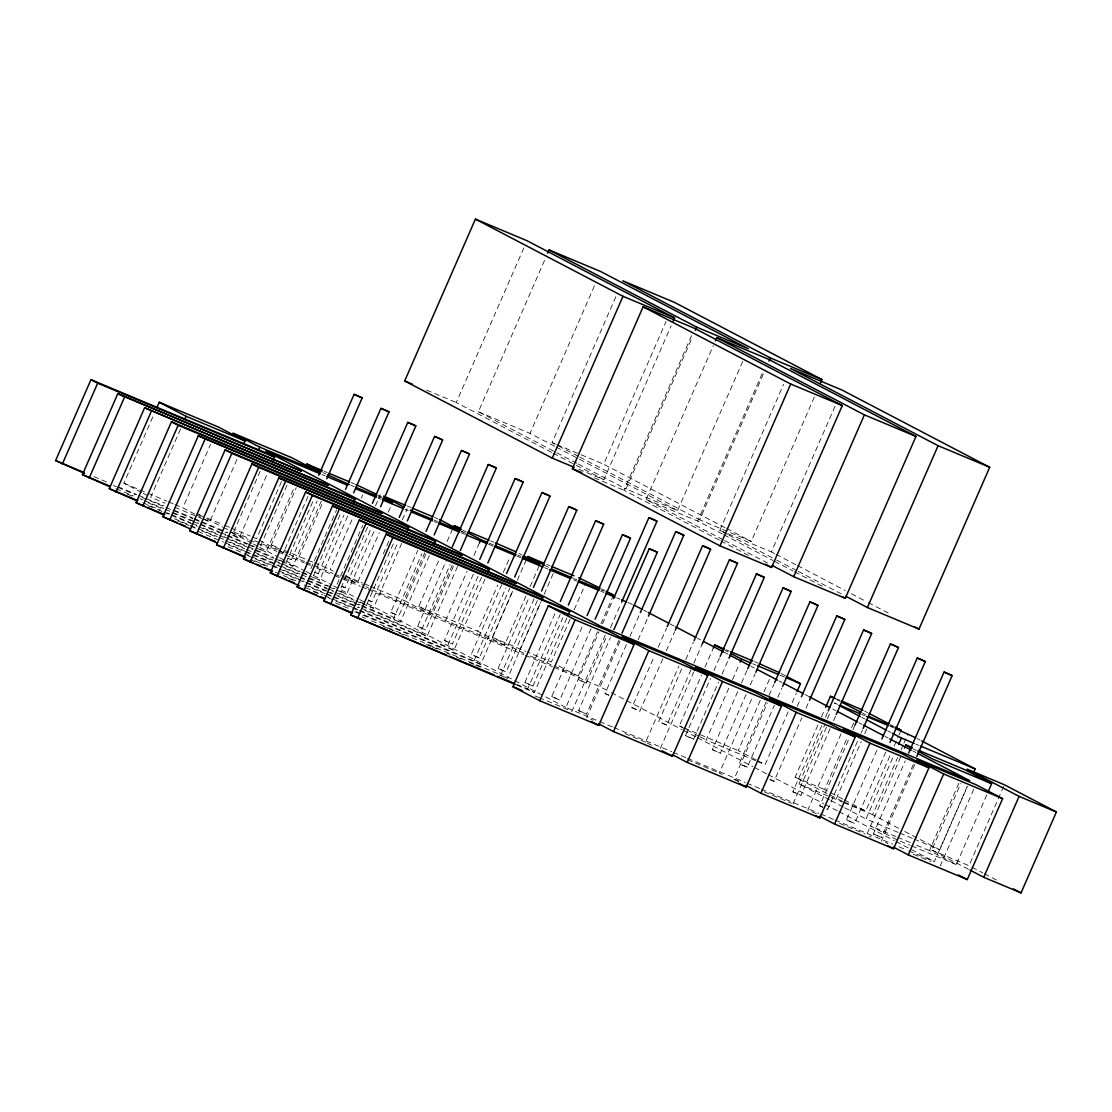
<?xml version="1.0" encoding="UTF-8"?>
<svg xmlns="http://www.w3.org/2000/svg" width="1112" height="1112" viewBox="0 0 1112 1112"><rect width="100%" height="100%" fill="white"/><g stroke="black" fill="none" stroke-linecap="round" stroke-linejoin="round"><path stroke-width="0.75" stroke-dasharray="5 3.75" d="M141.766 492.546L123.877 483.192L153.678 414.957M180.519 428.996L150.704 497.231L165.049 503.222M194.767 514.091L182.841 507.864L210.557 444.383M203.287 519.221L209.668 521.889L237.398 458.422M260.208 471.127L232.491 534.594L239.191 538.111L266.922 474.643M281.489 481.565L256.538 538.694L251.757 536.693M287.049 485.166L259.318 548.633L266.032 552.15L293.749 488.668M287.674 553.428L271.272 544.852L296.237 487.737M254.69 540.724L283.365 552.72L308.33 495.604M321.285 501.123L292.859 566.175L286.145 562.672L313.876 499.205M291.469 559.683L317.128 500.998M304.479 561.56L298.113 558.891L322.369 503.361M310.915 568.621L336.561 509.908M340.022 514.828L312.986 576.711L319.7 580.214L348.112 515.162M318.268 573.695L343.955 515.037M333.225 571.082L330.236 569.525L352.421 518.748M361.428 498.12L362.818 494.951M337.047 584.245L362.693 525.531M375.481 505.877L380.332 494.77M367.544 527.269L339.813 590.736L346.527 594.253L374.952 529.201M341.968 586.232L345.109 587.775L371.491 527.477M334.768 574.223L357.077 583.564L379.262 532.787M388.269 512.159L392.425 502.638M383.292 553.845L389.534 539.57M402.308 519.916L407.173 508.809M401.779 543.226L373.354 608.292L366.654 604.775L394.385 541.308M551.608 452.389L456.281 402.53L524.225 247.031M368.225 600.007L371.964 601.8L398.318 541.516M425.854 553.957L398.819 615.839L394.76 614.241L390.729 612.323L417.751 550.426M576.78 463.245L478.396 411.787L545.644 257.873M429.301 555.68L400.195 622.317L393.481 618.814L421.907 553.762M452.264 565.202L430.775 614.394L403.934 600.355L424.742 552.761M525.962 596.032L504.473 645.224L445.509 620.565L418.682 606.526L439.476 558.919M447.107 541.475L453.348 527.185M453.376 566.411L425.646 629.878L417.639 626.417L445.968 561.296M457.532 566.536L427.022 636.356L420.322 632.853L450.124 564.618M445.509 620.565L466.998 571.373M473.934 555.5L479.48 542.809M554.582 446.232L529.993 433.374L595.156 284.213M481.593 577.281L452.473 643.917L448.428 642.305L444.397 640.401L473.503 573.736M485.054 578.991L453.863 650.395L447.149 646.878L478.341 575.474M578.24 456.295L552.094 442.618L615.881 296.64M504.473 645.224L477.646 631.185L497.745 585.176M503.291 572.485L510.227 556.612M501.72 584.606L471.21 654.412L479.3 657.943L509.81 588.137M512.576 591.431L480.69 664.42L473.99 660.917L505.877 587.928M524.002 653.397L492.38 637.357L513.174 589.763M517.344 580.242L527.046 558.015M530.132 586.524L539.139 565.897M498.051 668.451L529.242 597.047M534.094 598.784L500.817 674.956L507.531 678.459L540.807 602.301M537.346 600.591L506.141 671.982L498.093 668.451L506.141 671.968M519.221 651.396L540.71 602.204M544.171 594.267L553.178 573.639M725.135 527.727L603.691 464.204L666.074 321.396M578.852 469.264L603.872 479.731L671.106 325.816M524.975 682.49L532.94 686.021L524.892 682.504L556.069 611.086M566.939 617.924L534.358 692.498L527.644 688.981L560.226 614.408M532.982 686.021L562.783 617.799M719.311 540.112L623.999 490.253L691.928 334.754M742.733 361.414L677.569 510.561L625.986 488.974L692.526 336.658M570.067 619.189L551.343 662.029L527.435 652.021M574.223 609.668L586.01 582.688M591 628.655L559.809 700.06L555.764 698.447L551.719 696.543L582.91 625.125M722.967 539.709L646.1 499.51L713.348 345.596M554.276 666.06L578.184 676.054L597.589 631.63M601.05 623.693L612.837 596.727M612.337 726.873L565.869 707.44L598.993 631.908M602.454 623.971L612.851 600.174M605.192 635.202L571.915 711.374L541.641 698.697M586.191 682.963L578.198 679.515L586.246 683.046L607.082 635.438M610.544 627.502L620.955 603.705M619.064 640.151L586.483 714.071L578.56 710.582L610.432 637.565M619.926 641.374L586.663 717.532L593.03 720.201M608.778 695.334L605.039 693.554L626.515 644.348M629.976 636.411L639.678 614.199M638.079 639.956L647.782 617.744M722.3 533.955L697.697 521.083L762.86 371.936M814.359 397.012L751.267 541.391L699.684 519.818L764.152 372.242M662.835 658.749L639.859 711.096L631.866 707.593L654.037 656.803M658.193 647.281L666.519 628.238M666.297 650.812L674.609 631.769M727.498 534.358L719.812 530.341L783.585 384.363M651.576 745.318L645.613 742.204L678.89 666.046M666.783 725.149L658.693 721.632L682.254 667.659M685.729 659.722L693.346 642.277M691.052 669.605L666.783 725.149L658.735 721.605M693.818 663.266L702.145 644.223M660.361 748.376L693.638 672.204M685.284 729.055L679.321 725.927L701.505 675.151M704.966 667.228L713.292 648.185M685.52 735.644L710.485 678.528M713.946 670.592L719.492 657.901M774.48 553.526L771.394 551.927L835.182 405.95M693.527 739.105L685.534 735.657L693.582 739.188L718.574 682.059M722.049 674.122L728.972 658.262M755.562 760.636L706.162 739.966L729.722 686.021M732.502 679.668L739.424 663.808M746.096 694.5L720.451 753.213L716.406 751.601L712.361 749.697L738.007 690.969M741.468 683.032L747.014 670.341M750.266 684.992L755.117 673.872M722.3 774.591L719.325 773.035L752.602 696.876M756.174 759.955L738.285 750.6L760.469 699.823M763.93 691.886L770.171 677.611M766.224 701.839L739.188 763.722L747.278 767.252L774.327 705.369M769.004 695.486L773.855 684.38M738.535 781.541L734.059 779.206L767.336 703.048M777.788 697.433L781.944 687.911M757.147 761.303L765.112 764.639L788.686 710.679M792.147 702.756L796.317 693.235M797.221 706.356L800.682 698.419M770.074 779.359L774.105 781.263L801.849 717.81M806.005 708.302L808.785 701.95M842.479 801.363L795.108 777.232L817.987 724.871M821.448 716.934L824.909 708.997M830.066 728.68L800.96 795.316L796.901 793.718L792.87 791.8L821.976 725.149M825.438 717.212L827.523 712.444M829.455 799.82L798.958 783.877L824.604 725.163M827.384 718.825L830.845 710.888M793.023 803.865L827.689 724.537M833.541 720.743L835.612 715.989M841.033 733.878L807.757 810.036L818.918 814.707M842.882 799.139L824.59 789.562L847.469 737.2M851.625 727.679L853.696 722.925M822.866 807.368L819.697 805.839L849.498 737.59M852.96 729.667L855.045 724.899M826.981 809.091L827.745 809.355L858.283 739.536M861.063 733.197L862.453 730.014M836.266 798.763L861.216 741.634M864.691 733.712L867.457 727.359M885.819 751.99L854.614 823.394L850.569 821.782L846.538 819.878L877.716 748.459M844.022 802.002L865.748 811.093L890.003 755.562M894.173 746.041L898.329 736.519M899.024 734.935L901.095 730.167M898.093 832.374L866.039 818.96L893.77 755.493M898.579 828.273L872.656 814.707L897.62 757.592M901.081 749.655L903.166 744.901M903.861 743.302L908.017 733.781M900.692 756.952L866.721 834.709L871.196 837.044M913.341 764.444L881.455 837.433L877.396 835.821L873.365 833.903L905.237 760.9M914.745 764.708L881.468 840.867L887.835 843.535M986.789 794.802L956.278 864.622L929.451 850.583L959.253 782.361M968.441 869.278L931.717 850.068L960.824 783.432M908.74 850.875L934.386 861.605L966.967 787.032M914.106 839.073L939.737 849.804L967.468 786.337M973.695 789.381L940.432 865.539L943.407 867.096M1003.677 786.337L969.011 865.678L931.717 850.068M390.729 612.309L398.805 615.826M417.556 626.334L425.632 629.865M444.397 640.373L452.473 643.904M479.3 657.957L471.252 654.454M605.039 693.527L608.792 695.028M551.719 696.515L559.809 700.046M631.866 707.566L639.942 711.096M578.56 710.554L586.636 714.071M712.361 749.669L720.451 753.199M792.87 791.786L800.946 795.302M819.697 805.811L822.88 807.062M846.538 819.85L854.614 823.38M873.365 833.889L881.441 837.405M371.936 601.814L368.211 600.327M747.25 767.252L739.202 763.736M774.021 781.277L770.06 779.679M345.054 587.761L341.954 586.538M426.577 390.103L456.281 402.53M478.396 411.787L529.993 433.374M552.094 442.618L555.222 443.924M556.792 444.578L603.691 464.204M594.294 477.826L623.999 490.253M646.1 499.51L697.697 521.083M719.812 530.341L771.394 551.927M324.162 471.266L327.345 472.6M351.253 482.608L354.436 483.928M407.423 506.099L410.606 507.433M434.514 517.441L437.697 518.762M490.684 540.932L493.881 542.267M546.854 564.437L550.051 565.772M350.989 485.305L354.186 486.639M378.08 496.633L381.277 497.967M434.264 520.138L437.447 521.472M461.341 531.466L466.123 533.468L461.661 531.133M488.835 542.976L493.617 544.977M517.525 554.971L520.708 556.306M573.695 578.476L576.878 579.811M600.786 589.805L603.969 591.139M321.882 474.532L325.093 475.866M377.969 497.995L381.166 499.33M405.199 509.393L408.41 510.728M434.041 521.458L437.252 522.793M461.285 532.843L464.482 534.191M488.515 544.241L493.325 546.256M517.358 556.306L520.555 557.654M544.588 567.704L547.799 569.038M573.431 579.769L576.641 581.103M600.675 591.167L603.872 592.501M616.701 597.867L619.898 599.201M627.905 602.551L632.714 604.567M725.83 649.672L729.013 651.006M754.52 661.668L757.703 663.002M752.671 663.711L755.854 665.045M779.748 675.04L784.53 677.041M836.669 698.906L839.768 700.199M890.239 725.622L893.339 726.928M837.517 704.299L834.32 702.951L837.364 704.549M861.55 714.349L864.761 715.683M890.392 726.414L893.589 727.748M915.815 744.081L919.026 745.415M123.877 483.192L138.222 489.197M139.806 489.864L166.897 501.192M168.496 501.859L173.277 503.861M174.862 504.528L182.841 507.864M197.575 514.022L200.758 515.356M207.138 518.025L223.067 524.697M224.666 525.364L229.447 527.352M231.046 528.019L250.158 536.026M271.272 544.852L277.652 547.521M284.019 550.19L306.342 559.531M307.927 560.198L312.708 562.185M314.307 562.853L330.236 569.525M344.984 575.696L362.512 583.022M364.097 583.689L368.878 585.69M370.477 586.358L403.934 600.355M418.682 606.526L477.646 631.185M492.38 637.357L525.851 651.354M174.612 507.225L201.703 518.553M224.402 528.061L227.599 529.395M233.965 532.064L248.31 538.055M306.078 562.227L312.458 564.896M314.043 565.563L333.169 573.556M371.811 589.721L430.775 614.394M530.368 656.066L552.678 665.393M230.448 531.995L248.073 539.362M249.686 540.043L256.094 542.725M257.692 543.393L276.916 551.427M278.514 552.108L283.324 554.11M284.936 554.791L304.16 562.825M305.758 563.492L310.568 565.508M316.976 568.19L333.002 574.89M334.601 575.557L360.232 586.288M361.831 586.955L366.64 588.971M368.239 589.638L523.655 654.662M525.267 655.329L552.497 666.727M554.11 667.395L598.965 686.16L609.737 691.789M93.839 476.603L108.184 482.594M117.747 486.597L136.873 494.604M138.472 495.271L163.964 505.932M173.528 509.935L192.64 517.928M194.239 518.595L227.71 532.606M113.299 485.444L116.496 486.778M118.081 487.445L135.608 494.77M141.988 497.439L164.298 506.78M165.896 507.447L192.974 518.776M194.572 519.443L199.354 521.445M200.952 522.112L226.445 532.773M232.825 535.442L239.191 538.111M115.898 488.641L133.426 495.966M139.806 498.635L142.989 499.969M144.588 500.636L163.7 508.629M165.299 509.296L198.756 523.307M200.355 523.974L219.481 531.967M221.079 532.634L225.847 534.636M227.446 535.303L254.537 546.631M127.394 494.145L132.161 496.147M148.104 502.805L162.449 508.809M172.012 512.813L191.125 520.805M192.724 521.472L226.181 535.484M227.779 536.137L246.906 544.143M248.504 544.81L266.032 552.15M679.321 725.927L682.504 727.262M684.102 727.929L738.285 750.6M142.725 502.666L160.267 510.005M166.633 512.674L169.816 514.008M171.415 514.675L190.541 522.668M192.126 523.335L196.907 525.337M203.287 528.005L217.632 534.01M223.998 536.665L273.399 557.334M279.779 560.003L286.145 562.672M147.84 505.515L155.819 508.851M157.404 509.518L162.185 511.506M163.784 512.173L197.241 526.184M198.84 526.852L217.966 534.844M219.55 535.511L253.022 549.509M254.62 550.176L273.733 558.182M275.331 558.849L280.113 560.851M281.711 561.518L292.859 566.175M795.108 777.232L824.59 789.562M174.348 518.706L188.692 524.711M190.277 525.378L196.657 528.033M198.242 528.7L217.368 536.707M218.967 537.374L223.748 539.376M230.114 542.044L244.459 548.035M254.022 552.038L273.149 560.045M274.733 560.712L300.24 571.373M301.825 572.041L308.205 574.709M177.864 520.875L189.026 525.545M190.611 526.212L195.392 528.214M201.772 530.883L216.117 536.887M225.666 540.877L244.793 548.883M246.391 549.55L251.173 551.552M257.539 554.221L271.884 560.212M278.264 562.88L300.574 572.207M302.158 572.875L319.7 580.214M197.992 531.411L223.484 542.072M225.083 542.739L244.209 550.746M245.794 551.413L279.265 565.41M280.849 566.077L299.976 574.07M301.574 574.737L335.032 588.735M228.599 544.922L250.909 554.249M252.507 554.916L298.725 574.251M308.274 578.254L327.401 586.246M328.999 586.914L346.527 594.253M798.958 783.877L842.215 801.974M843.827 802.642L872.656 814.707M228.016 546.77L250.325 556.111M251.91 556.778L271.036 564.771M272.635 565.438L277.416 567.44M283.782 570.108L298.127 576.113M299.726 576.78L326.817 588.109M328.401 588.776L333.183 590.778M339.563 593.447L353.908 599.438M360.274 602.106L366.654 604.775M247.462 555.625L277.75 568.288M279.334 568.955L298.461 576.947M300.059 577.615L333.517 591.612M335.115 592.279L354.241 600.285M355.826 600.953L360.608 602.954M362.206 603.621L373.354 608.292M254.843 560.809L269.187 566.814M278.751 570.817L304.243 581.479M305.842 582.146L332.933 593.474M334.517 594.142L360.024 604.817M361.608 605.484L393.481 618.814M250.395 559.656L258.359 562.992M259.958 563.659L267.922 566.981M282.267 572.986L304.577 582.327M306.175 582.98L325.302 590.986M326.886 591.653L331.668 593.655M338.048 596.324L360.357 605.651M361.942 606.318L400.195 622.317M899.691 833.041L912.507 838.406M275.303 572.18L296.014 580.853M308.775 586.177L324.704 592.849M326.302 593.516L359.76 607.513M361.358 608.181L420.322 632.853M288.383 578.351L294.763 581.02M304.327 585.023L325.038 593.683M326.636 594.35L331.418 596.352M333.002 597.019L358.509 607.694M364.875 610.349L427.022 636.356M305.327 587.553L322.855 594.878M324.454 595.545L330.82 598.214M332.418 598.881L351.531 606.888M353.13 607.555L357.911 609.543M359.51 610.21L447.149 646.878M313.626 591.723L321.59 595.059M327.97 597.728L358.245 610.391M359.843 611.058L453.863 650.395M895.98 836.585L870.487 825.924L897.328 839.963L910.075 845.287M897.579 837.253L910.325 842.59M916.705 845.259L929.451 850.583M335.351 602.912L349.682 608.917M356.062 611.586L473.99 660.917M354.797 611.753L480.69 664.42M911.659 845.954L956.278 864.622M362.178 616.952L365.361 618.286M371.742 620.955L499.218 674.289M383.223 626.459L388.005 628.461M389.603 629.128L397.568 632.464M399.166 633.131L403.948 635.133M426.257 644.46L431.039 646.461M432.624 647.128L440.602 650.464M446.968 653.133L450.151 654.468M456.532 657.122L461.313 659.124M469.278 662.46L474.059 664.462M475.658 665.129L483.623 668.465M499.552 675.123L507.531 678.459M516.496 684.325L527.644 688.981M516.83 685.159L534.358 692.498M613.935 727.54L671.62 751.67M673.219 752.351L686.034 757.703M687.633 758.384L745.318 782.514M746.916 783.182L759.732 788.547M761.345 789.214L819.016 813.345M820.628 814.012L833.444 819.377M835.042 820.044L892.727 844.175M899.135 846.857L907.142 850.207M535.261 696.042L540.043 698.03M624.902 733.531L645.613 742.204M687.452 759.704L719.325 773.035M734.059 779.206L742.024 782.542M764.333 791.869L791.424 803.198M839.629 823.366L865.136 834.042M913.341 854.211L930.869 861.536M287.716 558.224L291.441 559.67L287.73 557.904M314.265 572.124L318.143 573.625L314.265 571.818M826.981 808.91L827.689 809.286M726.678 528.534L751.267 541.391M776.009 554.332L795.997 564.785M797.54 565.591L845.189 590.514M851.333 593.738L866.707 601.773M868.25 602.579L891.31 614.644M579.769 457.088L699.684 519.818M729.027 535.164L775.147 559.294M776.69 560.087L796.678 570.539M798.207 571.346L841.256 593.864M556.125 447.038L677.569 510.561M723.829 534.761L773.021 560.49M774.564 561.296L793.009 570.942M794.552 571.749L825.299 587.831M578.323 464.051L625.986 488.974M724.51 540.515L767.558 563.033M553.137 453.196L603.872 479.731M720.84 540.918L750.058 556.195M864.51 711.041L867.568 712.625M890.434 724.593L893.478 726.192M917.164 738.577L920.208 740.161M836.558 699.504L839.602 701.088M862.467 713.056L865.525 714.655M781.097 673.58L785.558 675.915M861.758 717.309L864.802 718.908M887.668 730.862L890.726 732.461M725.107 650.464L728.096 652.021M913.299 748.904L916.274 750.461M643.556 610.071L646.628 611.683M669.702 623.749L674.317 626.167M697.405 638.232L700.477 639.845M723.564 651.91L728.179 654.329M751.253 666.408L754.325 668.006M778.942 680.891L782.028 682.504M805.102 694.569L809.717 696.988M832.805 709.053L835.876 710.665M858.951 722.731L862.036 724.343M885.11 736.422L888.182 738.02M912.813 750.906L915.885 752.518M601.606 588.901L604.594 590.458M544.129 565.007L548.605 567.356M518.957 553.387L521.945 554.944M462.981 530.285L465.956 531.842M377.524 494.84L381.986 497.175M323.036 472.517L326.011 474.073M844.411 799.931L865.748 811.093M904.681 831.456L939.737 849.804M972.069 867.277L982.786 872.878M984.315 873.684L996.561 880.078M757.661 760.733L765.112 764.639M830.97 800.626L843.174 807.006M844.703 807.798L866.039 818.96M686.771 729.833L698.697 736.061M700.199 736.853L706.162 739.966M611.28 692.595L625.125 699.837M626.654 700.643L682.045 729.625M683.588 730.417L695.903 736.867M697.433 737.673L752.824 766.641M754.367 767.447L766.668 773.882M768.211 774.689L823.603 803.656M825.146 804.462L837.447 810.898M838.99 811.704L894.382 840.672M895.911 841.478L934.386 861.605M558.794 665.921L578.184 676.054M346.471 576.475L364.361 585.829M365.848 586.608L368.837 588.165M342.162 575.766L357.077 583.564M289.162 554.221L298.113 558.891M259.513 540.251L277.402 549.606M278.904 550.384L283.365 552.72M199.062 514.8L205.025 517.928M206.526 518.706L222.914 527.283M231.991 532.801L251.993 543.268M253.536 544.06L258.151 546.478M259.694 547.285L278.153 556.945M279.696 557.751L284.311 560.156M285.84 560.962L304.313 570.623M305.842 571.429L332.001 585.107M333.544 585.913L358.161 598.784M359.704 599.59L365.848 602.815M367.391 603.621L565.869 707.44M196.254 514.87L209.668 521.889M143.253 493.325L147.729 495.66"/><path stroke-width="1.5" d="M84.623 473.448L55.6 460.604L90.948 379.678L267.839 453.682L274.553 457.185L273.163 460.354M62.314 464.107L97.661 383.181L90.948 379.678M109.852 486.806L82.427 474.629L117.789 393.717L301.38 471.224L117.789 393.717M89.141 478.146L124.502 397.22M136.693 500.845L109.268 488.668L144.616 407.743L328.221 485.263L144.616 407.743M115.982 492.185L151.329 411.259M157.153 407.034L159.224 402.266L218.188 426.938L245.015 440.964L243.639 444.147M163.52 514.884L136.095 502.707L171.456 421.782L348.334 495.785L355.048 499.288L353.658 502.471M142.809 506.21L178.156 425.298L171.456 421.782M184.675 419.474L186.065 416.305L159.224 402.266M190.36 528.923L162.936 516.746L198.284 435.821L381.875 513.327L198.284 435.821M169.636 520.249L204.997 439.323M217.187 542.948L189.763 530.771L225.124 449.86L402.002 523.849L408.716 527.366L407.326 530.535M196.476 534.288L231.824 453.362L225.124 449.86M245.613 557.654L216.604 544.81L251.951 463.885L428.843 537.888L435.543 541.391L434.166 544.574M258.373 450.304L259.763 447.135L232.922 433.096L291.886 457.769L318.727 471.808L259.763 447.135M223.303 548.313L258.665 467.401L251.951 463.885M272.454 571.693L243.431 558.849L278.792 477.924L462.383 555.43L278.792 477.924M250.144 562.352L285.492 481.426M299.281 585.718L270.272 572.888L305.619 491.963L482.511 565.966L489.21 569.469L487.82 572.638M318.741 475.241L354.089 394.329L362.178 397.86L354.186 394.399M276.971 576.391L312.333 495.465L305.619 491.963M326.831 478.785L362.192 397.86M324.523 599.09L297.099 586.914L332.46 505.988L516.051 583.508L332.46 505.988M345.568 489.28L380.929 408.354L384.974 409.967L389.005 411.899L353.672 492.811M303.812 590.43L339.16 509.505M574.167 467.304L552.275 458.144L404.698 380.957L475.408 219.106L526.991 240.692L674.581 317.879L673.191 321.062M351.35 613.129L323.926 600.953L359.287 520.027L536.179 594.03L542.878 597.533L541.488 600.716M372.409 503.319L407.757 422.393L411.815 424.006L415.846 425.938L380.499 506.85M330.639 604.455L366.001 523.543L359.287 520.027M515.231 684.492L350.766 614.992L386.114 534.066L563.006 608.069L569.719 611.572L568.329 614.741M399.236 517.358L434.583 436.432L438.642 438.045L442.673 439.977L407.339 520.889M357.48 618.494L392.828 537.569L386.114 534.066M426.063 531.383L461.424 450.471L465.483 452.07L469.514 454.002L434.166 534.928M547.716 253.119L549.106 249.936L600.702 271.523L748.279 348.723L696.682 327.136L549.106 249.936M452.209 547.007L488.251 464.496L492.31 466.109L496.341 468.027L460.312 550.551M479.48 542.809L480.87 539.64L467.457 532.62M479.731 559.461L515.092 478.535L519.137 480.148L523.182 482.08L487.834 562.992M552.275 458.144L622.984 296.306L475.408 219.106M506.572 573.5L541.919 492.574L545.978 494.187L550.009 496.091L514.661 577.031M572.402 468.666L643.111 306.829L694.708 328.415L842.284 405.602L771.575 567.454L719.992 545.867L572.402 468.666L581.784 472.6M533.399 587.525L568.76 506.613L572.805 508.212L576.85 510.144L541.502 591.07M512.952 686.702L548.313 605.776L607.277 630.448L634.104 644.487L598.756 725.399L539.793 700.741L512.952 686.702L522.515 690.705M560.24 601.564L595.629 520.638M568.329 605.095L603.691 524.183L595.629 520.68L603.649 524.183M695.306 330.306L696.682 327.136M539.793 700.741L575.14 619.815L548.313 605.776M587.067 615.603L622.428 534.677L626.473 536.29L630.504 538.222L595.17 619.134M715.433 340.828L716.809 337.659L768.406 359.245L915.982 436.432L845.273 598.284L793.69 576.697L772.159 565.438M613.546 598.576L648.894 517.664L652.952 519.262L656.983 521.194L621.636 602.12M613.907 629.642L649.255 548.716L653.314 550.329L657.345 552.261L621.997 633.173M640.373 612.615L675.735 531.689L679.779 533.301L683.824 535.206L648.477 616.145M769.004 361.136L770.394 357.967L622.803 280.78L674.4 302.353L821.976 379.553L820.6 382.723M613.49 731.571L648.838 650.645L622.011 636.62L680.975 661.279L707.802 675.318L672.454 756.243L613.49 731.571L598.59 723.773M667.214 626.654L702.562 545.728L706.62 547.34L710.651 549.272L675.304 630.184M719.992 545.867L790.702 384.015L643.111 306.829M694.041 640.693L729.402 559.767L733.447 561.379L737.492 563.284L702.145 644.223M694.333 670.619L695.709 667.45L754.673 692.109L781.514 706.148L746.152 787.074L687.188 762.401L672.287 754.603M713.292 648.185L714.682 645.002L724.232 649.005M720.187 656.316L756.494 573.861L764.319 577.337L728.972 658.262M687.188 762.401L722.55 681.489L695.709 667.45M740.119 662.21L741.509 659.041L731.071 653.592M747.709 668.757L783.07 587.831L791.146 591.348M793.69 576.697L864.399 414.859L716.809 337.659M755.812 672.287L791.16 591.375L783.112 587.873M774.55 682.796L809.897 601.87L813.956 603.482L817.987 605.414L782.639 686.326M796.998 691.65L800.473 683.713L787.06 676.694M801.377 696.835L836.724 615.909L840.783 617.521L844.814 619.453L809.48 700.365M760.9 793.245L796.248 712.319L769.421 698.28L828.37 722.953L855.211 736.978L819.85 817.904L760.9 793.245L745.985 785.447M867.388 607.527L938.097 445.69L790.521 368.489L842.104 390.076L989.694 467.276L918.985 629.114L867.388 607.527L845.871 596.282M825.604 707.413L830.456 696.307L835.112 698.253M828.204 710.86L863.565 629.948L867.624 631.547L871.655 633.479L836.307 714.404M855.045 724.899L890.392 643.973L894.451 645.585L898.482 647.518L863.134 728.429M834.598 824.075L869.945 743.15L843.118 729.111L902.082 753.783L928.909 767.822L893.562 848.734L834.598 824.075L819.683 816.277M881.872 738.938L917.233 658.012L921.292 659.625L925.323 661.529L889.975 742.468M898.621 744.387L901.401 738.048L892.255 733.253M904.459 748.167L905.849 744.998L912.215 747.667M908.712 752.977L944.06 672.051M916.802 756.507L952.164 675.582L944.157 672.051L952.067 675.568M908.295 854.906L943.657 773.98L916.816 759.955L975.78 784.613L1002.621 798.652L967.259 879.578L908.295 854.906L893.395 847.108M973.709 772.048L975.099 768.878L921.737 740.967M988.179 791.633L991.64 783.696L964.799 769.671L918.595 750.336M983.745 877.285L1019.106 796.373L967.065 769.143L1004.358 784.752L1056.4 811.968L1021.052 892.894L983.745 877.285L969.97 870.084M496.341 468.041L488.265 464.524M550.009 496.119L541.961 492.616M683.824 535.233L675.776 531.731M737.478 563.311L729.444 559.809M925.323 661.557L917.275 658.054M388.978 411.899L380.929 408.382M415.763 425.924L407.854 422.477M442.645 439.963L434.625 436.474M469.431 453.988L461.508 450.541M656.9 521.18L648.908 517.678M576.808 510.144L568.76 506.627M710.568 549.258L702.659 545.797M630.476 538.222L622.428 534.691M657.261 552.247L649.352 548.786M764.291 577.337L756.243 573.82M817.959 605.414L809.911 601.884M844.731 619.44L836.822 615.978M871.613 633.479L863.607 629.976M898.399 647.504L890.406 643.987M523.099 482.066L515.134 478.577M622.984 296.306L674.581 317.879M770.394 357.967L821.976 379.553M790.702 384.015L842.284 405.602M864.399 414.859L915.982 436.432M938.097 445.69L989.694 467.276M404.698 380.957L412.51 384.224M322.563 470.598L306.634 463.94L321.535 471.738M328.943 473.267L349.654 481.941M356.035 484.596L376.023 494.062M383.515 496.105L405.824 505.432M412.204 508.101L432.915 516.774M460.41 528.269L454.03 525.601L461.494 529.507M468.374 531.605L489.099 540.265M495.465 542.934L515.982 551.83M543.671 563.103L527.741 556.431L544.129 565.007M551.635 566.439L573.945 575.766M578.726 577.767L600.119 588.123M186.065 416.305L245.015 440.964M349.404 484.637L327.498 474.852M355.77 487.306L376.495 495.966M382.862 498.635L392.425 502.638L383.487 497.954M410.356 510.144L432.665 519.471M439.031 522.14L459.756 530.799M480.87 539.64L487.237 542.308M495.215 545.631L515.926 554.304M522.306 556.973L539.834 564.298L523.432 555.722M572.096 577.809L551.594 568.913M578.476 580.464L599.187 589.138M607.152 592.474L613.532 595.142L606.082 591.236M320.284 473.865L265.81 451.069L601.231 626.515L969.733 780.68L917.428 753.324M326.692 476.548L347.528 485.263M355.534 488.613L376.356 497.328M382.764 499.997L403.6 508.712M411.607 512.062L432.443 520.777M438.851 523.46L459.673 532.175M466.081 534.858L486.917 543.573M494.923 546.923L515.76 555.639M522.167 558.321L542.99 567.037M549.397 569.719L570.234 578.421M578.24 581.784L599.076 590.486M605.484 593.169L615.089 597.2M621.497 599.882L626.306 601.884M97.661 383.181L274.553 457.185M730.612 651.674L752.921 661.014M759.301 663.669L779.595 672.788M741.509 659.041L751.073 663.044M757.439 665.713L778.164 674.372M786.128 677.708L800.473 683.713M841.325 700.852L862.995 710.234M178.156 425.298L355.048 499.288M888.683 724.982L868.569 716.239M896.453 728.221L901.095 730.167L895.007 726.984M840.728 705.633L859.951 713.682M866.359 716.364L888.794 725.747M895.202 728.429L915.635 737.77M231.824 453.362L408.716 527.366M258.665 467.401L435.543 541.391M901.401 738.048L914.217 743.4M920.625 746.082L975.099 768.878M312.333 495.465L489.21 569.469M991.64 783.696L932.676 759.037L917.775 751.239M1019.106 796.373L1056.4 811.968M366.001 523.543L542.878 597.533M392.828 537.569L569.719 611.572M575.14 619.815L634.104 644.487M648.838 650.645L707.802 675.318M722.55 681.489L781.514 706.148M796.248 712.319L855.211 736.978M869.945 743.15L928.909 767.822M943.657 773.98L1002.621 798.652M55.6 460.604L84.29 472.6M82.427 474.629L109.518 485.972M109.268 488.668L137.957 500.664M136.095 502.707L144.073 506.043M147.257 507.378L164.784 514.703M162.936 516.746L177.281 522.737M180.464 524.072L185.245 526.073M189.763 530.771L215.269 541.447M216.604 544.81L243.695 556.139M243.431 558.849L252.994 562.853M256.177 564.173L260.959 566.175M264.156 567.509L272.12 570.845M270.272 572.888L286.201 579.547M289.384 580.881L294.166 582.883M297.099 586.914L316.225 594.92M321.007 596.922L324.19 598.256M323.926 600.953L352.615 612.948M350.766 614.992L398.569 634.994M401.766 636.328L446.385 654.982M449.568 656.316L494.187 674.984M497.37 676.318L513.313 682.99M914.37 626.709L918.985 629.114M842.201 596.671L845.273 598.284M765.431 564.229L771.575 567.454M869.084 713.431L888.905 723.787M830.456 696.307L835.029 698.697M841.131 701.894L860.952 712.25M838.893 705.342L860.229 716.517M866.331 719.7L886.153 730.07M714.682 645.002L723.62 649.686M905.849 744.998L911.812 748.112M634.313 605.234L642.013 609.265M648.171 612.476L668.173 622.942M675.86 626.973L695.862 637.426M703.562 641.457L723.564 651.91M729.708 655.135L749.71 665.601M757.411 669.619L777.413 680.085M783.557 683.296L803.559 693.763M809.717 696.988L829.719 707.44M837.419 711.471L857.421 721.938M863.565 725.149L883.567 735.616M889.725 738.827L911.27 750.1M439.296 519.429L460.159 530.355M384.808 497.106L404.184 507.239M1013.393 888.891L1021.052 892.894M958.322 874.894L967.259 879.578M887.598 845.62L893.562 848.734M815.388 815.569L819.85 817.904M738.702 783.168L746.152 787.074M662.015 750.781L672.454 756.243M591.292 721.507L598.756 725.399"/></g></svg>
